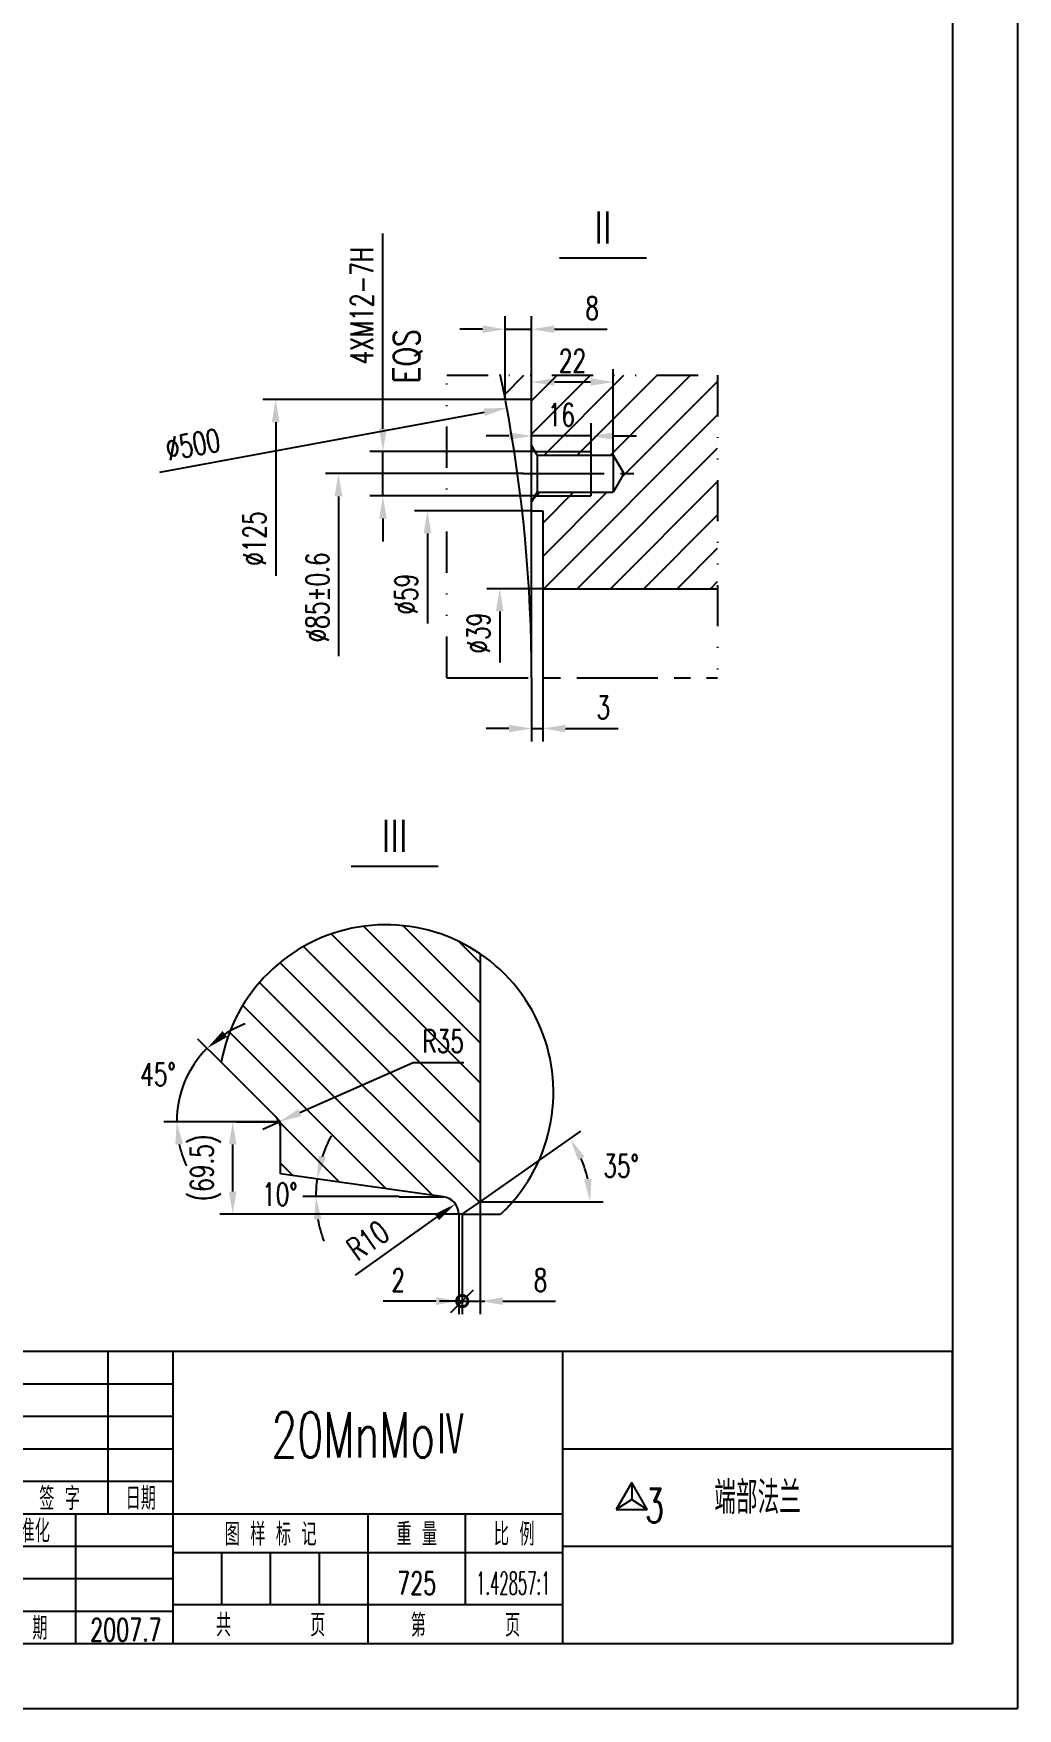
# Model space of a CAD drawing. Header units: millimetres. Extents: x -18 to 277, y -7 to 409.
# Drawn here: x 170.4 to 276.5, y -7 to 173.6 of the extents above; entities that cross this region are included whole.
import ezdxf
from ezdxf.enums import TextEntityAlignment as Align

# ---------------------------------------------------------------- set-up
doc = ezdxf.new("R2010")
doc.units = ezdxf.units.MM
doc.header["$LTSCALE"] = 7.000002
doc.linetypes.add('CENTER', pattern=[2, 1.25, -0.25, 0.25, -0.25])
doc.linetypes.add('DIVIDE', pattern=[31.75, 12.7, -6.35, 0, -6.35, 0, -6.35])
doc.layers.get('0').update_dxf_attribs({"lineweight": 40})
doc.layers.get('Defpoints').update_dxf_attribs({"lineweight": 40})
for name, color, linetype in [('1', 7, 'Continuous'), ('1轮廓实线层', 7, 'Continuous'), ('2细线层', 4, 'Continuous'), ('3中心线层', 1, 'CENTER'), ('5剖面线层', 2, 'Continuous'), ('6文字层', 3, 'Continuous'), ('7标注层', 4, 'Continuous'), ('8符号标注层', 4, 'Continuous'), ('9双点划线层', 6, 'DIVIDE'), ('图框层', 7, 'Continuous'), ('文本', 4, 'Continuous'), ('细', 6, 'Continuous')]:
    doc.layers.add(name, color=color, linetype=linetype)
doc.styles.add('PC_TEXTSTYLE', font='romans.shx', dxfattribs={"width": 0.8, "bigfont": 'hzfs.shx'})
doc.styles.get("Standard").update_dxf_attribs({"font": 'txt.shx', "bigfont": 'hzfsdxt.shx'})
doc.styles.add('TH_GBDIM', font='romans.shx', dxfattribs={"width": 0.7, "bigfont": 'gbcbig.shx'})
doc.dimstyles.new('TH_GBDIM', dxfattribs={"dimscale": 0.7, "dimtxt": 3.5, "dimasz": 3.5, "dimexe": 2, "dimexo": 0, "dimgap": 1.5, "dimtad": 1, "dimlfac": 1, "dimdsep": 46, "dimtxsty": 'TH_GBDIM', "dimcen": 0, "dimclrd": 130, "dimclre": 130, "dimclrt": 3, "dimadec": 0, "dimazin": 2, "dimtfac": 0.714286, "dimtmove": 0, "dimatfit": 3, "dimfxl": 0, "dimtolj": 1, "dimtzin": 0, "dimlwd": -1, "dimlwe": -1, "dimarcsym": 0})

# ---------------------------------------------------------------- blocks, each defined once
blk = doc.blocks.new('主要受压件-3')
at = {"layer": '细'}
for p, q in [((2.4, 4.16), (0, 0)), ((4.8, 0), (2.4, 4.16)), ((2.4, 4.16), (2.4, 1.55)), ((2.4, 1.55), (0, 0)), ((0, 0), (4.8, 0)), ((2.4, 1.55), (4.8, 0))]:
    blk.add_line(p, q, dxfattribs=at)
at = {"layer": '文本', "width": 0.667}
blk.add_text('3', height=5.2, dxfattribs=at).set_placement((4.43, -1.98))
blk = doc.blocks.new('*D150')
at = {"layer": '1', "color": 130}
blk.add_line((184.06, 126.29), (219.05, 132.76), dxfattribs=at)
blk.add_solid([(218.98, 133.16), (219.13, 132.36), (221.46, 133.2)], dxfattribs=at)
at = {"layer": 'Defpoints', "color": 0}
for p in [(221.46, 133.2), (64.13, 104.12)]:
    blk.add_point(p, dxfattribs=at)
at = {"layer": '1', "color": 3, "insert": (187.61, 129.26), "char_height": 2.45, "attachment_point": 5, "rotation": 10.4725, "style": 'TH_GBDIM'}
blk.add_mtext('\\A1;%%c500', dxfattribs=at)
blk = doc.blocks.new('*D151')
at = {"layer": '1', "color": 130}
for p, q in [((224.13, 122.12), (211.5, 122.12)), ((212.9, 119.67), (212.9, 109.95))]:
    blk.add_line(p, q, dxfattribs=at)
blk.add_solid([(212.49, 119.67), (213.31, 119.67), (212.9, 122.12)], dxfattribs=at)
at = {"layer": 'Defpoints', "color": 0}
for p in [(224.13, 122.12), (212.9, 104.12), (224.13, 104.12)]:
    blk.add_point(p, dxfattribs=at)
at = {"layer": '1', "color": 3, "insert": (210.62, 113.12), "char_height": 2.45, "attachment_point": 5, "rotation": 90, "style": 'TH_GBDIM'}
blk.add_mtext('\\A1;%%c59', dxfattribs=at)
blk = doc.blocks.new('*D152')
at = {"layer": '1', "color": 130}
for p, q in [((208.1, 130.97), (208.1, 152)), ((224.49, 128.52), (206.7, 128.52)), ((208.1, 123.72), (208.1, 128.52)), ((224.49, 123.72), (206.7, 123.72)), ((208.1, 121.27), (208.1, 118.82))]:
    blk.add_line(p, q, dxfattribs=at)
for points in [[(207.69, 130.97), (208.5, 130.97), (208.1, 128.52)], [(207.69, 121.27), (208.5, 121.27), (208.1, 123.72)]]:
    blk.add_solid(points, dxfattribs=at)
at = {"layer": 'Defpoints', "color": 0}
for p in [(224.49, 128.52), (208.1, 123.72), (224.49, 123.72)]:
    blk.add_point(p, dxfattribs=at)
at = {"layer": '1', "color": 3, "insert": (205.82, 144.21), "char_height": 2.45, "attachment_point": 5, "rotation": 90, "style": 'TH_GBDIM'}
blk.add_mtext('\\A1;4XM12-7H', dxfattribs=at)
blk = doc.blocks.new('*D153')
at = {"layer": '1', "color": 130}
for p, q in [((223.21, 126.12), (201.91, 126.12)), ((203.31, 123.67), (203.31, 106.46))]:
    blk.add_line(p, q, dxfattribs=at)
blk.add_solid([(202.9, 123.67), (203.72, 123.67), (203.31, 126.12)], dxfattribs=at)
at = {"layer": 'Defpoints', "color": 0}
for p in [(223.21, 126.12), (203.31, 99.44), (223.21, 99.44)]:
    blk.add_point(p, dxfattribs=at)
at = {"layer": '1', "color": 3, "insert": (201.04, 112.78), "char_height": 2.45, "attachment_point": 5, "rotation": 90, "style": 'TH_GBDIM'}
blk.add_mtext('\\A1;%%c85%%P0.6', dxfattribs=at)
blk = doc.blocks.new('*D154')
at = {"layer": '1', "color": 130}
for p, q in [((224.13, 134.12), (195.14, 134.12)), ((196.54, 131.67), (196.54, 115.09))]:
    blk.add_line(p, q, dxfattribs=at)
blk.add_solid([(196.13, 131.67), (196.95, 131.67), (196.54, 134.12)], dxfattribs=at)
at = {"layer": 'Defpoints', "color": 0}
for p in [(224.13, 134.12), (196.54, 104.12), (224.13, 104.12)]:
    blk.add_point(p, dxfattribs=at)
at = {"layer": '1', "color": 3, "insert": (194.26, 119.12), "char_height": 2.45, "attachment_point": 5, "rotation": 90, "style": 'TH_GBDIM'}
blk.add_mtext('\\A1;%%c125{}{}', dxfattribs=at)
blk = doc.blocks.new('*D155')
at = {"layer": '1', "color": 130}
for p, q in [((225.33, 113.72), (219.29, 113.72)), ((220.69, 111.27), (220.69, 105.75))]:
    blk.add_line(p, q, dxfattribs=at)
blk.add_solid([(220.28, 111.27), (221.1, 111.27), (220.69, 113.72)], dxfattribs=at)
at = {"layer": 'Defpoints', "color": 0}
for p in [(225.33, 113.72), (220.69, 104.12), (225.33, 104.12)]:
    blk.add_point(p, dxfattribs=at)
at = {"layer": '1', "color": 3, "insert": (218.41, 108.92), "char_height": 2.45, "attachment_point": 5, "rotation": 90, "style": 'TH_GBDIM'}
blk.add_mtext('\\A1;%%c39{}{}', dxfattribs=at)
blk = doc.blocks.new('*D156')
at = {"layer": '1', "color": 130}
for p, q in [((224.13, 104.12), (224.13, 97.24)), ((225.33, 104.12), (225.33, 97.24)), ((221.68, 98.64), (219.23, 98.64)), ((224.13, 98.64), (225.33, 98.64)), ((227.78, 98.64), (233.47, 98.64))]:
    blk.add_line(p, q, dxfattribs=at)
for points in [[(221.68, 99.05), (221.68, 98.24), (224.13, 98.64)], [(227.78, 99.05), (227.78, 98.24), (225.33, 98.64)]]:
    blk.add_solid(points, dxfattribs=at)
at = {"layer": 'Defpoints', "color": 0}
for p in [(224.13, 104.12), (225.33, 104.12), (225.33, 98.64)]:
    blk.add_point(p, dxfattribs=at)
at = {"layer": '1', "color": 3, "insert": (231.85, 100.92), "char_height": 2.45, "attachment_point": 5, "style": 'TH_GBDIM'}
blk.add_mtext('\\A1;3{}{}', dxfattribs=at)
blk = doc.blocks.new('*D157')
at = {"layer": '1', "color": 130}
for p, q in [((221.29, 134.12), (221.29, 143.09)), ((224.13, 134.12), (224.13, 143.09)), ((218.84, 141.69), (216.39, 141.69)), ((221.29, 141.69), (224.13, 141.69)), ((226.58, 141.69), (232.27, 141.69))]:
    blk.add_line(p, q, dxfattribs=at)
for points in [[(218.84, 142.1), (218.84, 141.29), (221.29, 141.69)], [(226.58, 142.1), (226.58, 141.29), (224.13, 141.69)]]:
    blk.add_solid(points, dxfattribs=at)
at = {"layer": 'Defpoints', "color": 0}
for p in [(224.13, 141.69), (221.29, 134.12), (224.13, 134.12)]:
    blk.add_point(p, dxfattribs=at)
at = {"layer": '1', "color": 3, "insert": (230.65, 143.97), "char_height": 2.45, "attachment_point": 5, "style": 'TH_GBDIM'}
blk.add_mtext('\\A1;8{}{}', dxfattribs=at)
blk = doc.blocks.new('*D158')
at = {"layer": '1', "color": 130}
for p, q in [((221.68, 130.18), (219.23, 130.18)), ((224.13, 128.51), (224.13, 131.58)), ((230.53, 130.18), (224.13, 130.18)), ((230.53, 128.51), (230.53, 131.58)), ((232.98, 130.18), (235.43, 130.18))]:
    blk.add_line(p, q, dxfattribs=at)
for points in [[(221.68, 130.58), (221.68, 129.77), (224.13, 130.18)], [(232.98, 130.58), (232.98, 129.77), (230.53, 130.18)]]:
    blk.add_solid(points, dxfattribs=at)
at = {"layer": 'Defpoints', "color": 0}
for p in [(224.13, 130.18), (224.13, 128.51), (230.53, 128.51)]:
    blk.add_point(p, dxfattribs=at)
at = {"layer": '1', "color": 3, "insert": (227.33, 132.45), "char_height": 2.45, "attachment_point": 5, "style": 'TH_GBDIM'}
blk.add_mtext('\\A1;16{}{}', dxfattribs=at)
blk = doc.blocks.new('*D159')
at = {"layer": '1', "color": 130}
for p, q in [((224.13, 128.12), (224.13, 137.4)), ((232.93, 128.12), (232.93, 137.4)), ((230.48, 136), (226.58, 136))]:
    blk.add_line(p, q, dxfattribs=at)
for points in [[(226.58, 136.41), (226.58, 135.6), (224.13, 136)], [(230.48, 136.41), (230.48, 135.6), (232.93, 136)]]:
    blk.add_solid(points, dxfattribs=at)
at = {"layer": 'Defpoints', "color": 0}
for p in [(224.13, 136), (224.13, 128.12), (232.93, 128.12)]:
    blk.add_point(p, dxfattribs=at)
at = {"layer": '1', "color": 3, "insert": (228.53, 138.28), "char_height": 2.45, "attachment_point": 5, "style": 'TH_GBDIM'}
blk.add_mtext('\\A1;22', dxfattribs=at)
blk = doc.blocks.new('_DotSmall')
at = {"color": 0, "linetype": 'ByBlock', "const_width": 0.5}
blk.add_lwpolyline([(-0.0625, 0, 1), (0.0625, 0, 1)], format="xyb", close=True, dxfattribs=at)
blk = doc.blocks.new('*D175')
at = {"layer": '7标注层', "color": 130}
for p, q in [((216.27, 46.28), (216.27, 35.52)), ((216.65, 46.28), (216.65, 35.52)), ((213.82, 36.92), (208.13, 36.92)), ((216.65, 36.92), (216.27, 36.92)), ((216.65, 36.92), (219.1, 36.92))]:
    blk.add_line(p, q, dxfattribs=at)
blk.add_solid([(213.82, 37.33), (213.82, 36.51), (216.27, 36.92)], dxfattribs=at)
at = {"layer": 'Defpoints', "color": 0}
for p in [(216.27, 46.28), (216.65, 46.28), (216.27, 36.92)]:
    blk.add_point(p, dxfattribs=at)
at = {"layer": '7标注层', "color": 130, "xscale": 2.45000073500022, "yscale": 2.45000073500022, "zscale": 2.45000073500022, "rotation": 180}
blk.add_blockref('_DotSmall', (216.65, 36.92), dxfattribs=at)
at = {"layer": '7标注层', "color": 3, "insert": (209.75, 39.19), "char_height": 2.45, "attachment_point": 5, "style": 'TH_GBDIM'}
blk.add_mtext('\\A1;2{}{}', dxfattribs=at)
blk = doc.blocks.new('_Oblique')
at = {"color": 0, "linetype": 'ByBlock', "lineweight": -2}
blk.add_line((-0.5, -0.5), (0.5, 0.5), dxfattribs=at)
blk = doc.blocks.new('*D176')
at = {"layer": '7标注层', "color": 130}
for p, q in [((218.57, 47.62), (218.57, 35.52)), ((216.65, 46.28), (216.65, 35.52)), ((216.65, 36.92), (214.2, 36.92)), ((216.65, 36.92), (218.57, 36.92)), ((221.02, 36.92), (226.72, 36.92))]:
    blk.add_line(p, q, dxfattribs=at)
blk.add_solid([(221.02, 37.33), (221.02, 36.51), (218.57, 36.92)], dxfattribs=at)
at = {"layer": 'Defpoints', "color": 0}
for p in [(218.57, 47.62), (216.65, 46.28), (218.57, 36.92)]:
    blk.add_point(p, dxfattribs=at)
at = {"layer": '7标注层', "color": 130, "xscale": 2.45000073500022, "yscale": 2.45000073500022, "zscale": 2.45000073500022}
blk.add_blockref('_Oblique', (216.65, 36.92), dxfattribs=at)
at = {"layer": '7标注层', "color": 3, "insert": (225.09, 39.19), "char_height": 2.45, "attachment_point": 5, "style": 'TH_GBDIM'}
blk.add_mtext('\\A1;8{}{}', dxfattribs=at)
blk = doc.blocks.new('*D177')
at = {"layer": '7标注层', "color": 130}
for p, q in [((197.07, 56.26), (190.51, 56.26)), ((191.91, 48.73), (191.91, 53.81)), ((216.27, 46.28), (190.51, 46.28))]:
    blk.add_line(p, q, dxfattribs=at)
for points in [[(191.5, 53.81), (192.31, 53.81), (191.91, 56.26)], [(191.5, 48.73), (192.31, 48.73), (191.91, 46.28)]]:
    blk.add_solid(points, dxfattribs=at)
at = {"layer": 'Defpoints', "color": 0}
for p in [(191.91, 56.26), (197.07, 56.26), (216.27, 46.28)]:
    blk.add_point(p, dxfattribs=at)
at = {"layer": '7标注层', "color": 3, "insert": (188.99, 51.27), "char_height": 2.45, "attachment_point": 5, "rotation": 90, "style": 'TH_GBDIM'}
blk.add_mtext('\\A1;(69.5){}{}', dxfattribs=at)
blk = doc.blocks.new('*D178')
at = {"layer": '7标注层', "color": 130}
blk.add_line((209.85, 48.18), (199.47, 48.18), dxfattribs=at)
for start, end in [(151.5558, 161.7779), (172, 180), (190.2221, 200.4442)]:
    blk.add_arc((214.62, 48.18), 13.75, start, end, dxfattribs=at)
for points in [[(201.95, 52.38), (201.16, 52.57), (201, 50.09)], [(200.68, 45.7), (201.49, 45.77), (200.87, 48.18)]]:
    blk.add_solid(points, dxfattribs=at)
at = {"layer": 'Defpoints', "color": 0}
for p in [(197.07, 50.64), (200.93, 49.46), (209.85, 48.18), (214.62, 48.18), (214.62, 48.18)]:
    blk.add_point(p, dxfattribs=at)
at = {"layer": '7标注层', "color": 3, "insert": (196.99, 48.43), "char_height": 2.45, "attachment_point": 5, "style": 'TH_GBDIM'}
blk.add_mtext('\\A1;10%%d', dxfattribs=at)
blk = doc.blocks.new('*D179')
at = {"layer": '7标注层', "color": 130}
for p, q in [((190.67, 62.66), (188.16, 65.17)), ((192.31, 56.26), (184.47, 56.26))]:
    blk.add_line(p, q, dxfattribs=at)
for start, end in [(109.8836, 122.4418), (135, 180), (192.5582, 205.1164)]:
    blk.add_arc((197.07, 56.26), 11.2, start, end, dxfattribs=at)
for points in [[(191.32, 65.39), (190.81, 66.03), (189.15, 64.18)], [(185.73, 53.78), (186.54, 53.87), (185.87, 56.26)]]:
    blk.add_solid(points, dxfattribs=at)
at = {"layer": 'Defpoints', "color": 0}
for p in [(187.37, 61.86), (190.67, 62.66), (192.31, 56.26), (196.51, 56.82), (197.07, 56.26)]:
    blk.add_point(p, dxfattribs=at)
at = {"layer": '7标注层', "color": 3, "insert": (183.85, 61.36), "char_height": 2.45, "attachment_point": 5, "style": 'TH_GBDIM'}
blk.add_mtext('\\A1;45%%d{}{}', dxfattribs=at)
blk = doc.blocks.new('*D181')
at = {"layer": '7标注层', "color": 130}
for p, q in [((199.14, 57.24), (211.35, 62.65)), ((211.35, 62.65), (216.81, 62.65)), ((195.15, 55.46), (196.9, 56.24))]:
    blk.add_line(p, q, dxfattribs=at)
blk.add_solid([(198.98, 57.61), (199.31, 56.86), (196.9, 56.24)], dxfattribs=at)
at = {"layer": 'Defpoints', "color": 0}
for p in [(196.9, 56.24), (195.15, 55.46)]:
    blk.add_point(p, dxfattribs=at)
at = {"layer": '7标注层', "color": 3, "insert": (214.6, 64.93), "char_height": 2.45, "attachment_point": 5, "style": 'TH_GBDIM'}
blk.add_mtext('\\A1;R35{}{}', dxfattribs=at)
blk = doc.blocks.new('*D180')
at = {"layer": '7标注层', "color": 130}
for p, q in [((218.57, 47.62), (229.44, 55.23)), ((222.08, 47.62), (231.84, 47.62))]:
    blk.add_line(p, q, dxfattribs=at)
blk.add_arc((218.57, 47.62), 11.86, 11.8533, 23.1467, dxfattribs=at)
for points in [[(229.13, 52.09), (229.84, 52.48), (228.29, 54.43)], [(230.59, 50.1), (229.78, 50.02), (230.44, 47.62)]]:
    blk.add_solid(points, dxfattribs=at)
at = {"layer": 'Defpoints', "color": 0}
for p in [(229.47, 52.32), (218.57, 47.62), (218.57, 47.62), (222.08, 47.62), (216.65, 46.28)]:
    blk.add_point(p, dxfattribs=at)
at = {"layer": '7标注层', "color": 3, "insert": (233.77, 51.49), "char_height": 2.45, "attachment_point": 5, "style": 'TH_GBDIM'}
blk.add_mtext('\\A1;35%%d{}{}', dxfattribs=at)
blk = doc.blocks.new('*D182')
at = {"layer": '7标注层', "color": 130}
blk.add_line((205.15, 39.72), (213.92, 45.97), dxfattribs=at)
blk.add_solid([(213.68, 46.3), (214.15, 45.64), (215.91, 47.39)], dxfattribs=at)
at = {"layer": 'Defpoints', "color": 0}
for p in [(215.91, 47.39), (214.35, 46.28)]:
    blk.add_point(p, dxfattribs=at)
at = {"layer": '7标注层', "color": 3, "insert": (206.48, 43.46), "char_height": 2.45, "attachment_point": 5, "rotation": 35.472, "style": 'TH_GBDIM'}
blk.add_mtext('\\A1;R10{}{}', dxfattribs=at)
blk = doc.blocks.new('PC_TITLE_BLOCK')
at = {"layer": '1轮廓实线层'}
for p, q in [((0, 45), (-180, 45)), ((-180, 0), (-180, 45)), ((-172, 20), (-172, 45)), ((-165, 20), (-165, 45)), ((-145, 20), (-145, 45)), ((-130, 20), (-130, 45)), ((-120, 0), (-120, 45)), ((-60, 30), (0, 30)), ((-180, 20), (-60, 20)), ((-165, 0), (-165, 20)), ((-150, 0), (-150, 20)), ((-135, 0), (-135, 20)), ((-60, 15), (0, 15)), ((-180, 0), (0, 0))]:
    blk.add_line(p, q, dxfattribs=at)
at = {"layer": '1轮廓实线层', "color": 7}
for p, q in [((-60, 0), (-60, 45)), ((-180, 25), (-120, 25))]:
    blk.add_line(p, q, dxfattribs=at)
at = {"layer": '2细线层'}
for p, q in [((-180, 40), (-120, 40)), ((-180, 35), (-120, 35)), ((-180, 30), (-120, 30)), ((-90, 0), (-90, 20)), ((-75, 6), (-75, 20)), ((-180, 15), (-120, 15)), ((-120, 14), (-60, 14)), ((-112.5, 6), (-112.5, 14)), ((-105, 6), (-105, 14)), ((-97.5, 6), (-97.5, 14)), ((-180, 10), (-120, 10)), ((-120, 6), (-60, 6)), ((-180, 5), (-120, 5))]:
    blk.add_line(p, q, dxfattribs=at)
at = {"layer": '图框层'}
blk.add_line((0, 0), (0, 45), dxfattribs=at)
at = {"layer": '6文字层', "style": 'PC_TEXTSTYLE', "width": 0.667}
for s, p in [('标记', (-176, 22.5)), ('处数', (-168.5, 22.5)), (' 更改文件号 ', (-155, 22.5)), (' 签 字 ', (-137.5, 22.5)), (' 日期 ', (-125, 22.5)), (' 设 计 ', (-172.5, 17.51)), (' 标准化 ', (-142.5, 17.51)), (' 图 样 标 记 ', (-105, 17)), (' 重 量 ', (-82.5, 17)), (' 比 例 ', (-67.5, 17)), (' 审 核 ', (-172.5, 7.5)), (' 工 艺 ', (-172.5, 2.5)), (' 日 期 ', (-142.5, 2.5)), ('共       页', (-105, 3)), ('第       页', (-75, 3))]:
    blk.add_text(s, height=3.5, dxfattribs=at).set_placement(p, align=Align.MIDDLE)
at = {"layer": '6文字层', "style": 'PC_TEXTSTYLE', "flags": 8}
for tag, height, width, p, p2 in [('企业名称', 5, 1.98445, (-54.29, 34.82), (-5.27, 34.82)), ('产品名称或材料标记', 7, 0.600652, (-113.46, 28.64), (-66.42, 28.64)), ('图样名称', 5, 2.004495, (-54.79, 19.98), (-5.27, 19.98)), ('标准化', 3.5, 1.023147, (-133.83, 15.37), (-120.75, 15.37)), ('重量', 3.5, 1.408247, (-88.46, 7.54), (-76.55, 7.54)), ('比例', 3.5, 1.385287, (-73.35, 7.54), (-61.93, 7.54)), ('图样代号', 5, 2.006536, (-54.79, 5.63), (-5.52, 5.63)), ('审核', 3.5, 1.579393, (-163.99, 5.37), (-150.63, 5.37)), ('工艺', 3.5, 1.621807, (-164.21, 0.37), (-150.89, 0.37)), ('日期', 3.5, 1.560088, (-133.83, 0.37), (-120.75, 0.37)), ('共几页', 3.5, 0.557144, (-108.07, 0.63), (-101.05, 0.63))]:
    blk.add_attdef(tag, text='', height=height, dxfattribs=dict(at, width=width)).set_placement(p, p2, align=Align.FIT)
at = {"layer": '6文字层', "style": 'PC_TEXTSTYLE', "width": 3.962018, "flags": 8}
blk.add_attdef('设计', text='', height=3.5, rotation=358.4644, dxfattribs=at).set_placement((-164.23, 15.37), (-150.37, 15), align=Align.FIT)
at = {"layer": '6文字层', "color": 3, "style": 'PC_TEXTSTYLE', "width": 0.56476, "flags": 8}
blk.add_attdef('第几页', text='', height=3.5, dxfattribs=at).set_placement((-78.29, 0.75), (-71.16, 0.75), align=Align.FIT)
at = {"layer": '6文字层', "ltscale": 10, "style": 'PC_TEXTSTYLE', "flags": 1}
blk.add_attdef('图纸张数', (-58.68, -0.49), '', height=2.5, dxfattribs=at)

msp = doc.modelspace()

# ---------------------------------------------------------------- hatches: boundary and pattern name
at = {"layer": '5剖面线层'}
h = msp.add_hatch(dxfattribs=at)
h.set_pattern_fill('ANSI31', color=256, scale=0.8, style=0)
h.set_pattern_definition([(45, (-12.0087, -44.6945), (-1.796051, 1.796051), [])])
h.paths.add_polyline_path([(244.1799, 136.7383), (220.7658, 136.7383, -0.00417181), (221.2883, 134.12), (224.1259, 134.12), (224.1259, 129.1592), (224.495, 128.52), (230.5259, 128.52), (230.5259, 128.12), (232.9259, 128.12), (234.0806, 126.12), (232.9259, 124.12), (230.5259, 124.12), (230.5259, 123.72), (224.495, 123.72), (224.1259, 123.0807), (224.1259, 122.12), (225.3259, 122.12), (225.3259, 113.72), (244.1799, 113.72)])
h.paths.add_polyline_path([(230.5259, 128.52), (224.495, 128.52), (224.7259, 128.12), (230.5259, 128.12)], flags=17)
h.paths.add_polyline_path([(230.5259, 124.12), (224.7259, 124.12), (224.495, 123.72), (230.5259, 123.72)], flags=17)
h.paths.add_polyline_path([(224.9726, 134.8765), (229.6792, 134.8765), (229.6792, 130.6765), (224.9726, 130.6765)], flags=24)
h = msp.add_hatch(dxfattribs=at)
h.set_pattern_fill('ANSI31', color=256, scale=0.96, angle=90, style=0)
h.set_pattern_definition([(135, (-156.6978, 0.3543), (-2.155261, -2.155261), [])])
h.paths.add_polyline_path([(190.6678, 62.6613), (196.5068, 56.8223), (197.0691, 56.26), (197.0691, 55.4647), (197.0691, 50.6434), (214.6163, 48.1773, -0.37388466), (216.2691, 46.276), (216.6531, 46.276), (218.5731, 47.6204), (218.5731, 74.3682, 0.5423207)])
h.paths.add_polyline_path([(211.7835, 66.7643), (217.4185, 66.7643), (217.4185, 63.0893), (211.7835, 63.0893)], flags=24)

# ---------------------------------------------------------------- linework, layer by layer
at = {"layer": '1'}
for p, q in [((224.1259, 134.12), (221.2883, 134.12)), ((224.1259, 122.12), (224.1259, 134.12)), ((224.7259, 128.12), (224.1259, 129.1592)), ((230.5259, 128.5141), (230.5259, 123.72)), ((224.7259, 128.12), (232.9259, 128.12)), ((224.7259, 128.12), (224.7259, 124.12)), ((232.9259, 128.12), (234.0806, 126.12)), ((232.9259, 128.12), (232.9259, 124.12)), ((234.0806, 126.12), (232.9259, 124.12)), ((224.7259, 124.12), (224.1259, 123.0807)), ((224.7259, 124.12), (232.9259, 124.12)), ((224.1259, 104.12), (224.1259, 122.12)), ((224.1259, 122.12), (225.3259, 122.12)), ((225.3259, 122.12), (225.3259, 104.12)), ((225.3259, 113.72), (244.1799, 113.72))]:
    msp.add_line(p, q, dxfattribs=at)
msp.add_arc((64.1259, 104.12), 160, 10.806923, 11.790042, dxfattribs=at)
at = {"layer": '1轮廓实线层'}
for p, q in [((218.5731, 74.3682), (218.5731, 47.6204)), ((196.5068, 56.8223), (190.6678, 62.6613)), ((197.0691, 50.6434), (197.0691, 55.4647)), ((214.6163, 48.1773), (197.0691, 50.6434)), ((216.6531, 46.276), (218.5731, 47.6204)), ((218.5731, 47.6204), (222.0804, 47.6204)), ((216.6531, 46.276), (216.2691, 46.276)), ((216.6531, 46.276), (220.7897, 46.276))]:
    msp.add_line(p, q, dxfattribs=at)
for centre, end in [((195.1491, 55.4647), 45), ((214.3491, 46.276), 81.999997)]:
    msp.add_arc(centre, 1.92, 0, end, dxfattribs=at)
at = {"layer": '2细线层'}
for p, q in [((276.5001, 408.8001), (276.5001, -7)), ((224.495, 128.52), (230.5259, 128.52)), ((224.495, 123.72), (230.5259, 123.72)), ((-17.5, -7), (276.5001, -7))]:
    msp.add_line(p, q, dxfattribs=at)
at = {"layer": '3中心线层'}
for p, q in [((223.2061, 126.12), (235.1308, 126.12)), ((214.9948, 104.12), (244.1799, 104.12))]:
    msp.add_line(p, q, dxfattribs=at)
at = {"layer": '7标注层'}
for p, q in [((192.3064, 56.26), (197.0691, 56.26)), ((197.0691, 56.26), (196.5068, 56.8223)), ((197.0691, 55.4647), (197.0691, 56.26)), ((209.8536, 48.1773), (214.6163, 48.1773))]:
    msp.add_line(p, q, dxfattribs=at)
at = {"layer": '8符号标注层', "color": 7}
for p, q in [((236.5186, 149.3497), (227.1347, 149.3497)), ((214.0547, 83.7684), (204.6708, 83.7684))]:
    msp.add_line(p, q, dxfattribs=at)
at = {"layer": '9双点划线层', "ltscale": 0.05}
for p, q in [((214.9948, 104.12), (214.9948, 136.7383)), ((214.9948, 136.7383), (244.1799, 136.7383)), ((244.1799, 136.7383), (244.1799, 104.12))]:
    msp.add_line(p, q, dxfattribs=at)
at = {"layer": '9双点划线层'}
for centre, radius, start, end in [((64.1259, 104.12), 160, 0, 10.74678), ((208.4299, 59.4343), 18.0529, 319.125159, 169.702982), ((208.4299, 59.4343), 18.0529, 313.207511, 319.125159)]:
    msp.add_arc(centre, radius, start, end, dxfattribs=at)
at = {"layer": '图框层'}
for p in [(269.5001, 401.8001), (0, 0)]:
    msp.add_line(p, (269.5001, 0), dxfattribs=at)

# ---------------------------------------------------------------- block references
at = {"layer": '1轮廓实线层', "xscale": 0.7, "yscale": 0.7, "zscale": 0.7}
msp.add_blockref('主要受压件-3', (233.2334, 14.4415), dxfattribs=at)
at = {"layer": '图框层'}
ref = msp.add_blockref('PC_TITLE_BLOCK', (269.5001, 0), dxfattribs=dict(at, xscale=0.700000210000063, yscale=0.700000210000063, zscale=0.700000210000063))
ref.add_attrib('重量', '725', dxfattribs={"layer": '6文字层', "height": 2.45, "style": 'PC_TEXTSTYLE', "width": 0.667}).set_placement((211.748, 5.2797), align=Align.CENTER)
ref.add_attrib('产品名称或材料标记', '20MnMoⅣ', dxfattribs={"layer": '6文字层', "height": 4.9, "style": 'PC_TEXTSTYLE', "width": 0.667}).set_placement((206.5405, 20.0448), align=Align.CENTER)
ref.add_attrib('日期', '2007.7', dxfattribs={"layer": '6文字层', "height": 2.45, "style": 'PC_TEXTSTYLE', "width": 0.667}).set_placement((180.3947, 0.2599), align=Align.CENTER)
ref.add_attrib('图样名称', '端部法兰', dxfattribs={"layer": '6文字层', "height": 3.5, "style": 'PC_TEXTSTYLE', "width": 0.667}).set_placement((248.4814, 13.9843), align=Align.CENTER)
ref.add_attrib('比例', '1.42857:1', dxfattribs={"layer": '6文字层', "height": 2.45, "style": 'PC_TEXTSTYLE', "width": 0.453981}).set_placement((218.1523, 5.2797), (226.1499, 5.2797), align=Align.FIT)

# ---------------------------------------------------------------- texts
at = {"layer": '2细线层', "style": 'PC_TEXTSTYLE', "width": 0.8}
msp.add_text('EQS', height=2.8, rotation=90, dxfattribs=at).set_placement((212.0515, 135.8508))
at = {"layer": '6文字层', "char_height": 3.9592, "attachment_point": 8, "style": 'PC_TEXTSTYLE'}
for s, insert in [('Ⅱ', (231.8266, 150.5497)), ('Ⅲ', (209.3628, 84.9684))]:
    msp.add_mtext(s, dxfattribs=dict(at, insert=insert))

# ---------------------------------------------------------------- dimensions: what is measured, and where the dimension line sits
at = {"layer": '1'}
dim = msp.add_linear_dim(base=(208.0965, 123.72), p1=(224.495, 128.52), p2=(224.495, 123.72), angle=90, text='4XM12-7H', dimstyle='TH_GBDIM', override={"dimgap": 1.5, "dimtad": 1, "dimjust": 0, "dimdec": 1, "dimlfac": 1, "dimse1": 0, "dimse2": 0, "dimsd1": 0, "dimsd2": 0}, dxfattribs=at)
dim.commit()
dim.dimension.update_dxf_attribs({"geometry": '*D152', "text_midpoint": (208.0965, 144.2118), "dimtype": 160})
for base, p1, p2, text, picture, middle in [((224.1259, 141.6938), (221.2883, 134.12), (224.1259, 134.12), '8{}{}', '*D157', (230.6476, 143.9688)), ((224.1259, 130.1765), (230.5259, 128.5141), (224.1259, 128.5141), '16{}{}', '*D158', (227.3259, 132.4515)), ((225.3259, 98.6443), (224.1259, 104.12), (225.3259, 104.12), '3{}{}', '*D156', (231.8476, 100.9193))]:
    dim = msp.add_linear_dim(base=base, p1=p1, p2=p2, text=text, dimstyle='TH_GBDIM', override={"dimgap": 1.5, "dimtad": 1, "dimjust": 0, "dimdec": 1, "dimlfac": 1, "dimse1": 0, "dimse2": 0, "dimsd1": 0, "dimsd2": 0}, dxfattribs=at)
    dim.commit()
    dim.dimension.update_dxf_attribs({"geometry": picture, "text_midpoint": middle})
dim = msp.add_linear_dim(base=(224.1259, 136.0043), p1=(232.9259, 128.12), p2=(224.1259, 128.12), text='22', dimstyle='TH_GBDIM', override={"dimgap": 1.5, "dimtad": 1, "dimjust": 0, "dimdec": 1, "dimlfac": 1, "dimse1": 0, "dimse2": 0, "dimsd1": 0, "dimsd2": 0}, dxfattribs=at)
dim.commit()
dim.dimension.update_dxf_attribs({"geometry": '*D159', "text_midpoint": (228.5259, 136.0043), "dimtype": 160})
for base, p1, p2, text, picture, middle in [((196.5396, 104.12), (224.1259, 134.12), (224.1259, 104.12), '%%c125{}{}', '*D154', (194.2646, 119.12)), ((203.312, 99.4421), (223.2061, 126.12), (223.2061, 99.4421), '%%c85%%P0.6', '*D153', (201.037, 112.781)), ((212.8985, 104.12), (224.1259, 122.12), (224.1259, 104.12), '%%c59', '*D151', (210.6235, 113.12)), ((220.689, 104.12), (225.3259, 113.72), (225.3259, 104.12), '%%c39{}{}', '*D155', (218.414, 108.92))]:
    dim = msp.add_linear_dim(base=base, p1=p1, p2=p2, angle=90, text=text, dimstyle='TH_GBDIM', override={"dimgap": 1.5, "dimtad": 1, "dimjust": 0, "dimdec": 1, "dimlfac": 1, "dimse1": 0, "dimse2": 1, "dimsd1": 0, "dimsd2": 1}, dxfattribs=at)
    dim.commit()
    dim.dimension.update_dxf_attribs({"geometry": picture, "text_midpoint": middle})
dim = msp.add_radius_dim(center=(64.1259, 104.12), mpoint=(221.4607, 133.2022), text='%%c500', dimstyle='TH_GBDIM', override={"dimgap": 1.5, "dimtad": 1, "dimjust": 0, "dimtih": 0, "dimtoh": 1, "dimdec": 1, "dimlfac": 1, "dimse1": 0, "dimse2": 0, "dimsd1": 0, "dimsd2": 0, "dimtix": 0, "dimtofl": 1, "dimatfit": 3}, dxfattribs=at)
dim.commit()
dim.dimension.update_dxf_attribs({"geometry": '*D150', "text_midpoint": (188.0197, 127.0208), "dimtype": 164})
at = {"layer": '7标注层'}
for base, line1, line2, text, picture, middle in [((187.3694, 61.8601), ((192.3064, 56.26), (197.0691, 56.26)), ((196.5068, 56.8223), (190.6678, 62.6613)), '45%%d{}{}', '*D179', (183.8477, 61.3642)), ((200.9251, 49.4554), ((209.8536, 48.1773), (214.6163, 48.1773)), ((214.6163, 48.1773), (197.0691, 50.6434)), '10%%d', '*D178', (196.9932, 48.4318)), ((229.4667, 52.3194), ((216.6531, 46.276), (218.5731, 47.6204)), ((218.5731, 47.6204), (222.0804, 47.6204)), '35%%d{}{}', '*D180', (233.7749, 51.4932))]:
    dim = msp.add_angular_dim_2l(base=base, line1=line1, line2=line2, text=text, dimstyle='TH_GBDIM', override={"dimtad": 0, "dimtih": 1, "dimtoh": 1, "dimtmove": 2}, dxfattribs=at)
    dim.commit()
    dim.dimension.update_dxf_attribs({"geometry": picture, "text_midpoint": middle, "dimtype": 162})
for center, mpoint, text, override, picture, middle in [((195.1491, 55.4647), (196.9041, 56.2434), 'R35{}{}', {"dimgap": 1.5, "dimtad": 1, "dimjust": 0, "dimtih": 0, "dimtoh": 1, "dimdec": 2, "dimlfac": 1, "dimse1": 0, "dimse2": 0, "dimsd1": 0, "dimsd2": 0, "dimclrt": 3, "dimtix": 0, "dimtofl": 1, "dimatfit": 0}, '*D181', (214.601, 62.6518)), ((214.3491, 46.276), (215.9128, 47.3902), 'R10{}{}', {"dimgap": 1.5, "dimtad": 1, "dimtih": 0, "dimtoh": 0, "dimdec": 1, "dimlfac": 1, "dimse1": 0, "dimse2": 0, "dimsd1": 0, "dimsd2": 0, "dimtix": 0, "dimatfit": 3}, '*D182', (207.7995, 41.609))]:
    dim = msp.add_radius_dim(center=center, mpoint=mpoint, text=text, dimstyle='TH_GBDIM', override=override, dxfattribs=at)
    dim.commit()
    dim.dimension.update_dxf_attribs({"geometry": picture, "text_midpoint": middle, "dimtype": 164})
for base, p1, p2, angle, text, override, picture, middle in [((191.9051, 56.26), (216.2691, 46.276), (197.0691, 56.26), 90, '(69.5){}{}', {"dimgap": 1.5, "dimtad": 1, "dimjust": 0, "dimdec": 1, "dimlfac": 1, "dimse1": 0, "dimse2": 0, "dimsd1": 0, "dimsd2": 0, "dimclrt": 3, "dimtvp": 0}, '*D177', (188.9884, 51.268)), ((218.5731, 36.9193), (216.6531, 46.276), (218.5731, 47.6204), 180, '8{}{}', {"dimgap": 1.5, "dimtad": 1, "dimjust": 0, "dimdec": 2, "dimlfac": 1, "dimblk1": 'Oblique', "dimsah": 1, "dimse1": 0, "dimse2": 0, "dimsd1": 0, "dimsd2": 0, "dimclrt": 3, "dimtvp": 0}, '*D176', (225.0948, 39.1943)), ((216.2691, 36.9193), (216.6531, 46.276), (216.2691, 46.276), 180, '2{}{}', {"dimgap": 1.5, "dimtad": 1, "dimjust": 0, "dimblk1": 'DotSmall', "dimsah": 1, "dimse1": 0, "dimse2": 0, "dimsd1": 0, "dimsd2": 0, "dimclrt": 3, "dimtvp": 0}, '*D175', (209.7475, 39.1943))]:
    dim = msp.add_linear_dim(base=base, p1=p1, p2=p2, angle=angle, text=text, dimstyle='TH_GBDIM', override=override, dxfattribs=at)
    dim.commit()
    dim.dimension.update_dxf_attribs({"geometry": picture, "text_midpoint": middle})

doc.saveas('drawing.dxf')
